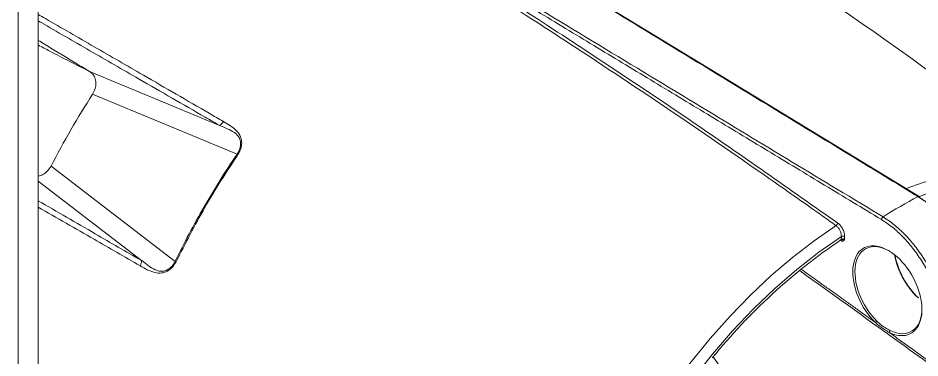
# Model space of a CAD drawing. Extents: x 2 to 136, y 1 to 99.
# Drawn here: x 99.1 to 105.07, y 11.61 to 13.86 of the extents above; entities that cross this region are included whole.
import ezdxf

# ---------------------------------------------------------------- set-up
doc = ezdxf.new("R2010")
doc.units = 0
doc.header["$MEASUREMENT"] = 0
doc.linetypes.add('SLD-Solid', pattern=[0])
doc.layers.add('OBJECT', color=7, linetype='CONTINUOUS')

msp = doc.modelspace()

# ---------------------------------------------------------------- linework, layer by layer
at = {"layer": 'OBJECT', "linetype": 'SLD-Solid', "lineweight": 15}
for p, q in [((99.2336, 9.5786), (99.2336, 16.9051)), ((99.1007, 9.5018), (99.1007, 16.8284)), ((99.5735, 13.5067), (100.4321, 13.1504)), ((99.5937, 13.3565), (100.5497, 12.96)), ((99.3187, 12.8802), (100.1402, 12.2505)), ((99.2336, 12.7803), (99.9165, 12.2572)), ((104.5455, 12.3944), (104.546, 12.4155)), ((104.5672, 12.4152), (104.5667, 12.3967)), ((104.5463, 12.3896), (104.5462, 12.3896)), ((103.8594, 11.3899), (103.6986, 11.6187))]:
    msp.add_line(p, q, dxfattribs=at)
at = {"layer": 'OBJECT', "linetype": 'SLD-Solid', "lineweight": 15, "flags": 128}
for points in [[(105.0605, 12.6794), (103.729, 13.4911), (102.066, 14.5049)], [(104.98, 12.7342), (105.0795, 12.7709), (105.2203, 12.8129), (105.3585, 12.8425), (105.4935, 12.8594), (105.6245, 12.8635), (105.751, 12.855), (105.8724, 12.8337), (105.9881, 12.7998), (106.0382, 12.7805)], [(106.6417, 12.0648), (106.5847, 12.1911), (106.5179, 12.3065), (106.4418, 12.4107), (106.3567, 12.503), (106.263, 12.583), (106.1613, 12.6503), (106.052, 12.7044), (105.9358, 12.7453), (105.8131, 12.7725), (105.6848, 12.7861), (105.5513, 12.7858), (105.4133, 12.7718), (105.2717, 12.7441), (105.1271, 12.7029), (105.0629, 12.6806)], [(105.0633, 12.673), (105.0631, 12.6751), (105.0626, 12.6769), (105.0617, 12.6783), (105.0605, 12.6794), (105.0605, 12.6794)], [(102.651, 9.7957), (102.7047, 9.9821), (102.7674, 10.1691), (102.8389, 10.3559), (102.9189, 10.5417), (103.0068, 10.7254), (103.1024, 10.9064), (103.2052, 11.0836), (103.3147, 11.2564), (103.4305, 11.424), (103.5519, 11.5854), (103.6784, 11.7401), (103.8094, 11.8872), (103.9443, 12.0261), (104.0825, 12.1561), (104.2234, 12.2767), (104.3663, 12.3872), (104.5104, 12.4872)], [(104.546, 12.4155), (104.3976, 12.3119), (104.2508, 12.197), (104.1062, 12.0713), (103.9645, 11.9355), (103.8266, 11.7902), (103.6931, 11.6363), (103.5647, 11.4745), (103.4421, 11.3057), (103.3258, 11.1306), (103.2166, 10.9503), (103.1148, 10.7656), (103.0212, 10.5775), (102.9361, 10.3869), (102.8599, 10.1948), (102.7932, 10.0023), (102.7361, 9.8102)], [(104.5433, 12.3879), (104.5448, 12.3889), (104.5465, 12.3896)]]:
    msp.add_lwpolyline(points, dxfattribs=at)
at = {"layer": 'OBJECT', "linetype": 'SLD-Solid', "lineweight": 15}
for centre, radius, start, end in [((86.5622, -12.213), 31.7217, 51.58312, 57.31953), ((104.6794, 10.1027), 6.0375, 147.38935, 152.61065), ((100.7529, 13.2947), 0.3916, 238.74754, 239.65042), ((106.4716, 9.9542), 3.0716, 117.49547, 122.49915), ((105.0574, 12.6729), 0.00715, 64.19916, 122.88676), ((104.8347, 12.5251), 0.0239, 124.34304, 174.81963), ((104.4959, 12.5089), 0.0261, 303.87702, 349.29064), ((104.5563, 12.3943), 0.0236, 62.50942, 115.8291), ((106.7358, 9.1505), 3.9141, 124.02777, 141.048), ((104.5388, 12.3932), 0.00684, 310.70212, 9.80917), ((104.5387, 12.386), 0.00667, 357.40134, 25.80278), ((99.9531, 11.9094), 0.3891, 60.35777, 61.26635), ((104.7926, 11.8355), 0.023, 120.38899, 155.59596), ((104.8763, 11.7803), 0.0145, 123.48561, 180.93997)]:
    msp.add_arc(centre, radius, start, end, dxfattribs=at)
for centre, major_axis, ratio, start_param, end_param in [((104.85, 12.0562), (-0.1553, 0.2827), 0.593785, 3.015476, 8.328686), ((104.857, 12.0601), (-0.1503, 0.274), 0.594304, 5.497203, 8.32911), ((105.1148, 12.2089), (-0.1618, 0.2674), 0.560114, 0.933806, 2.021461), ((105.1219, 12.2132), (-0.1668, 0.2761), 0.560654, 0.967996, 2.021798), ((104.857, 12.0601), (-0.1503, 0.274), 0.594304, 2.447134, 3.9546), ((104.85, 12.0562), (-0.1553, 0.2827), 0.593785, 2.446709, 3.015476)]:
    msp.add_ellipse(centre, major_axis=major_axis, ratio=ratio, start_param=start_param, end_param=end_param, dxfattribs=at)
for points, knots in [([(104.5104, 12.4872), (104.5034, 12.4922), (104.4683, 12.5173), (104.3209, 12.6221), (103.9554, 12.8794), (103.3921, 13.2664), (102.6027, 13.7908), (101.6994, 14.365), (100.9084, 14.8421), (100.4563, 15.1032), (100.3435, 15.1684)], [0, 0, 0, 0, 0.005085, 0.025423, 0.106777, 0.269519, 0.432262, 0.675683, 0.919105, 1, 1, 1, 1]), ([(100.3535, 15.186), (100.4663, 15.1209), (100.899, 14.8709), (101.6513, 14.418), (102.6098, 13.811), (103.5672, 13.176), (104.2034, 12.728), (104.5215, 12.5041)], [0, 0, 0, 0, 0.08089, 0.310335, 0.539781, 0.76989, 1, 1, 1, 1]), ([(105.0535, 12.6789), (105.0464, 12.6832), (105.0112, 12.7047), (104.863, 12.7951), (104.2703, 13.1564), (103.3074, 13.7434), (102.4574, 14.2616), (102.059, 14.5045)], [0, 0, 0, 0, 0.007069, 0.035343, 0.14844, 0.600828, 1, 1, 1, 1]), ([(101.8157, 14.3641), (101.8228, 14.3598), (101.8582, 14.3383), (102.0069, 14.2483), (102.6018, 13.8883), (103.5682, 13.3033), (104.4213, 12.7869), (104.8213, 12.5449)], [0, 0, 0, 0, 0.007069, 0.035343, 0.14844, 0.600828, 1, 1, 1, 1]), ([(99.2336, 13.8849), (99.2497, 13.8756), (99.3729, 13.8045), (99.5507, 13.7018), (99.7669, 13.5768), (100.0199, 13.4304), (100.2509, 13.2966), (100.4284, 13.1939), (100.4598, 13.1757)], [0, 0, 0, 0, 0.039872, 0.305108, 0.437736, 0.570367, 0.924033, 1, 1, 1, 1]), ([(100.4322, 13.1503), (100.4008, 13.1685), (100.2231, 13.2711), (99.9915, 13.4048), (99.738, 13.551), (99.5215, 13.6759), (99.3534, 13.773), (99.2399, 13.8385), (99.2336, 13.8422)], [0, 0, 0, 0, 0.077859, 0.440315, 0.576236, 0.712158, 0.983984, 1, 1, 1, 1]), ([(99.5735, 13.5067), (99.5288, 13.5295), (99.4411, 13.5742), (99.3277, 13.6325), (99.2594, 13.6687), (99.2336, 13.6823)], [0, 0, 0, 0, 0.391852, 0.769997, 1, 1, 1, 1]), ([(99.5937, 13.3565), (99.6, 13.3686), (99.6126, 13.3928), (99.6175, 13.4324), (99.6102, 13.468), (99.5935, 13.493), (99.5791, 13.5029), (99.5735, 13.5067)], [0, 0, 0, 0, 0.217938, 0.435238, 0.661578, 0.868607, 1, 1, 1, 1]), ([(100.5497, 12.96), (100.5497, 12.96), (100.5575, 12.9714), (100.5694, 12.9967), (100.5745, 13.0342), (100.5684, 13.0584), (100.5569, 13.0807), (100.5452, 13.093), (100.5182, 13.1118), (100.4838, 13.1289), (100.4492, 13.1437), (100.4321, 13.1504), (100.4321, 13.1504)], [0, 0, 0, 0, 0.000008, 0.138314, 0.276605, 0.396733, 0.417142, 0.570177, 0.591105, 0.795128, 0.999992, 1, 1, 1, 1]), ([(100.4598, 13.1757), (100.4555, 13.1703), (100.4469, 13.1594), (100.4371, 13.1533), (100.4322, 13.1503)], [0, 0, 0, 0, 0.5, 1, 1, 1, 1]), ([(100.4598, 13.1757), (100.4607, 13.1752), (100.4913, 13.1574), (100.5356, 13.1306), (100.5733, 13.0796), (100.5821, 13.0375), (100.5763, 12.9953), (100.5621, 12.9696), (100.555, 12.9568)], [0, 0, 0, 0, 0.01186, 0.400275, 0.577865, 0.721206, 0.860697, 1, 1, 1, 1]), ([(100.1402, 12.2505), (100.1402, 12.2505), (100.1989, 12.3726), (100.2955, 12.5539), (100.4365, 12.7884), (100.5112, 12.9035), (100.5497, 12.96), (100.5497, 12.96)], [0, 0, 0, 0, 0.000003, 0.497705, 0.748853, 0.999997, 1, 1, 1, 1]), ([(100.555, 12.9568), (100.5173, 12.8997), (100.4417, 12.7855), (100.3004, 12.5508), (100.2074, 12.3686), (100.1455, 12.2475)], [0, 0, 0, 0, 0.251148, 0.502295, 1, 1, 1, 1]), ([(99.2336, 12.8132), (99.2444, 12.8161), (99.2661, 12.8219), (99.2965, 12.8458), (99.3111, 12.8684), (99.3187, 12.8802)], [0, 0, 0, 0, 0.320875, 0.646445, 1, 1, 1, 1]), ([(99.2336, 12.6514), (99.3592, 12.5789), (99.5858, 12.448), (99.8146, 12.3159), (99.9165, 12.2571)], [0, 0, 0, 0, 0.554615, 1, 1, 1, 1]), ([(105.4936, 11.9244), (105.4918, 11.9536), (105.4881, 12.0121), (105.4669, 12.1065), (105.4346, 12.2026), (105.3914, 12.2981), (105.3383, 12.3902), (105.2773, 12.4762), (105.2099, 12.5536), (105.1552, 12.6045), (105.103, 12.6466), (105.0747, 12.665), (105.0535, 12.6789)], [0, 0, 0, 0, 0.109694, 0.219388, 0.329104, 0.438818, 0.548255, 0.657689, 0.766753, 0.875815, 0.906647, 1, 1, 1, 1]), ([(99.9083, 12.2206), (99.8064, 12.2792), (99.5803, 12.4094), (99.3565, 12.5382), (99.2336, 12.609)], [0, 0, 0, 0, 0.450611, 1, 1, 1, 1]), ([(105.2207, 11.7794), (105.2199, 11.8139), (105.2182, 11.8775), (105.1977, 11.9775), (105.1679, 12.0726), (105.1269, 12.1666), (105.0766, 12.2565), (105.0181, 12.34), (104.9531, 12.4146), (104.8834, 12.4791), (104.8351, 12.5112), (104.8109, 12.5273)], [0, 0, 0, 0, 0.12882, 0.238011, 0.347201, 0.456082, 0.564962, 0.673719, 0.782476, 0.891238, 1, 1, 1, 1]), ([(104.8213, 12.5449), (104.846, 12.5284), (104.8955, 12.4955), (104.967, 12.4294), (105.0336, 12.353), (105.0936, 12.2675), (105.1452, 12.1754), (105.1873, 12.0793), (105.2182, 11.9817), (105.2328, 11.9085), (105.241, 11.8406), (105.2415, 11.8056), (105.2419, 11.7791)], [0, 0, 0, 0, 0.108758, 0.217516, 0.326265, 0.435016, 0.543883, 0.652751, 0.761922, 0.871094, 0.902393, 1, 1, 1, 1]), ([(104.546, 12.4155), (104.5457, 12.4215), (104.5453, 12.4334), (104.5385, 12.4528), (104.5281, 12.4705), (104.5179, 12.4816), (104.5118, 12.4862), (104.5104, 12.4872)], [0, 0, 0, 0, 0.233391, 0.466665, 0.699222, 0.930629, 1, 1, 1, 1]), ([(104.5215, 12.5041), (104.5233, 12.5027), (104.5309, 12.497), (104.5438, 12.4832), (104.557, 12.4613), (104.5658, 12.4373), (104.5667, 12.4226), (104.5672, 12.4152)], [0, 0, 0, 0, 0.069456, 0.301091, 0.533716, 0.766868, 1, 1, 1, 1]), ([(104.5667, 12.3967), (104.5667, 12.3967), (104.5663, 12.3958), (104.5654, 12.394), (104.5638, 12.3906), (104.5613, 12.3867), (104.557, 12.3837), (104.5515, 12.383), (104.5474, 12.3848), (104.5453, 12.3857)], [0, 0, 0, 0, 0.004583, 0.103029, 0.201438, 0.395254, 0.602166, 0.800953, 1, 1, 1, 1]), ([(104.5455, 12.3944), (104.5463, 12.3949), (104.5484, 12.3963), (104.5526, 12.3979), (104.5576, 12.3987), (104.5627, 12.3984), (104.5654, 12.3973), (104.5667, 12.3967)], [0, 0, 0, 0, 0.136594, 0.353061, 0.567998, 0.781371, 1, 1, 1, 1]), ([(104.5465, 12.3897), (104.5479, 12.3905), (104.5515, 12.3924), (104.5571, 12.3953), (104.5618, 12.3964), (104.5646, 12.3967), (104.566, 12.3968), (104.5667, 12.3967), (104.5667, 12.3967)], [0, 0, 0, 0, 0.23031, 0.559749, 0.767353, 0.879534, 0.993614, 1, 1, 1, 1]), ([(99.9083, 12.2206), (99.9109, 12.227), (99.916, 12.2399), (99.9164, 12.2514), (99.9165, 12.2571)], [0, 0, 0, 0, 0.5, 1, 1, 1, 1]), ([(100.1455, 12.2475), (100.138, 12.2351), (100.1229, 12.2101), (100.0892, 12.184), (100.0483, 12.1702), (99.9841, 12.1776), (99.9393, 12.203), (99.9083, 12.2206)], [0, 0, 0, 0, 0.13867, 0.277419, 0.423115, 0.599885, 1, 1, 1, 1]), ([(99.9165, 12.2572), (99.9165, 12.2572), (99.9173, 12.2566), (99.9474, 12.2337), (99.9858, 12.2015), (100.0328, 12.185), (100.0577, 12.1841), (100.0728, 12.1873), (100.0956, 12.198), (100.1184, 12.2153), (100.1339, 12.2382), (100.1402, 12.2505), (100.1402, 12.2505)], [0, 0, 0, 0, 0.000008, 0.011235, 0.408406, 0.550964, 0.581776, 0.700643, 0.724686, 0.86239, 0.999992, 1, 1, 1, 1]), ([(105.2037, 11.5173), (105.2004, 11.5197), (105.1783, 11.5356), (105.0815, 11.6053), (104.774, 11.8269), (104.4853, 12.035), (104.2713, 12.1891)], [0, 0, 0, 0, 0.01065, 0.070826, 0.311529, 1, 1, 1, 1]), ([(104.8618, 11.78), (104.8406, 11.7934), (104.8099, 11.8127), (104.7807, 11.8374), (104.7717, 11.845)], [0, 0, 0, 0, 0.690761, 1, 1, 1, 1]), ([(104.781, 11.8553), (104.7895, 11.847), (104.8169, 11.8203), (104.8473, 11.8038), (104.8683, 11.7924)], [0, 0, 0, 0, 0.310503, 1, 1, 1, 1])]:
    msp.add_open_spline(points, degree=3, knots=knots, dxfattribs=at)
for points in [[(104.8109, 12.5273), (101.8054, 14.3465)], [(99.2336, 13.713), (99.5735, 13.5067)], [(100.4321, 13.1504), (100.4322, 13.1503)], [(105.0633, 12.673), (105.0944, 12.6507)], [(104.5453, 12.3857), (104.5434, 12.3867)], [(99.9165, 12.2571), (99.9165, 12.2572)], [(104.2823, 12.1976), (104.7717, 11.845)], [(104.8618, 11.78), (105.208, 11.5305)]]:
    msp.add_open_spline(points, degree=1, dxfattribs=at)

doc.saveas('drawing.dxf')
